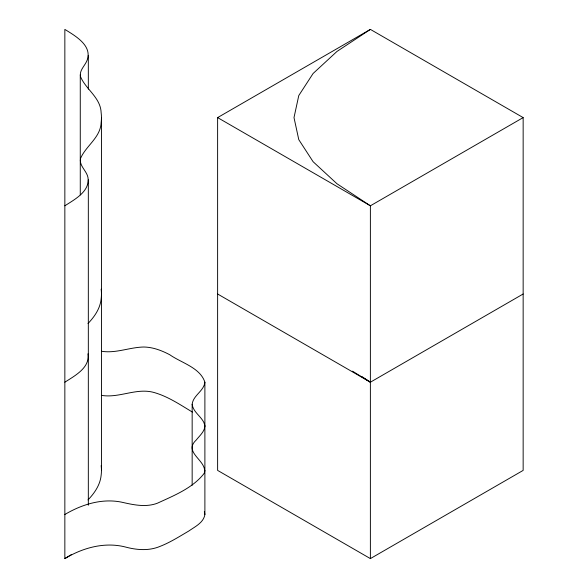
<?xml version="1.0" encoding="UTF-8"?>
<svg xmlns="http://www.w3.org/2000/svg" width="588" height="588" viewBox="0 0 588 588"><rect width="100%" height="100%" fill="white"/><g stroke="black" fill="none" stroke-linecap="round" stroke-linejoin="round"><path stroke-width="0.88" d="M101.386 351.249C115.829 353.623 129.595 347.251 143.876 347.016C153.049 347.185 161.81 350.544 169.829 354.784C181.442 362.936 200.104 367.581 204.889 382.2L204.889 514.5C203.639 522.717 194.9 526.716 188.777 531.038C179.369 536.528 170.123 542.474 159.929 546.428C148.874 551.081 136.585 550.03 125.273 546.972C104.532 541.724 82.768 547.773 64.849 558.6L64.849 29.4C75.058 35.765 92.404 45.438 87.193 60.064C85.179 65.65 79.108 70.207 80.505 76.675C85.907 89.494 100.636 97.564 101.151 112.793A116.284 67.135 0 0 1 101.151 122.407C100.636 137.636 85.907 145.706 80.505 158.525C79.057 165.86 86.627 170.667 87.95 177.422C90.192 191.387 74.632 199.442 64.849 205.8M192.158 485.247L192.158 404.25C193.136 395.305 203.911 391.152 204.889 382.2M192.158 404.25C193.048 411.703 200.457 415.834 203.713 422.169C207.652 429.137 199.994 435.164 196.186 440.081C182.611 452.657 207.608 460.61 204.337 473.156C192.982 488.033 173.997 495.559 157.378 503.218C145.751 507.598 133.358 504.827 121.716 502.189C101.996 498.095 81.776 504.46 64.849 514.5M204.889 470.4L204.315 473.156M88.002 323.518C94.536 316.697 100.225 308.465 101.151 298.807A116.284 67.135 0 0 0 101.151 289.193M88.002 499.918C94.536 493.097 100.225 484.865 101.151 475.207A116.284 67.135 0 0 0 101.151 465.593M370.381 29.4L336.968 51.45L313.095 73.5L298.777 95.55L294 117.6L298.777 139.65L313.095 161.7L336.968 183.75L370.381 205.8L370.381 558.6L523.151 470.4L523.151 117.6L370.381 29.4L217.619 117.6L217.619 470.4L370.381 558.6M64.849 382.2C74.632 375.842 90.192 367.787 87.95 353.822M64.849 558.6L71.354 554.594M523.151 117.6L370.381 205.8L217.619 117.6M523.151 294L370.381 382.2L217.619 294M101.386 395.349C119.408 398.473 136.938 387.198 154.776 392.71C168.396 396.731 180.318 404.816 192.372 412.063M352.484 371.175L370.381 382.2L362.032 376.688M204.315 423.544L204.889 426.3M204.337 511.744L204.889 514.5M101.452 117.6L101.452 470.4M88.325 55.353L88.325 89.17M88.325 179.847L88.325 505.224M80.269 75.029L80.269 194.9"/></g></svg>
